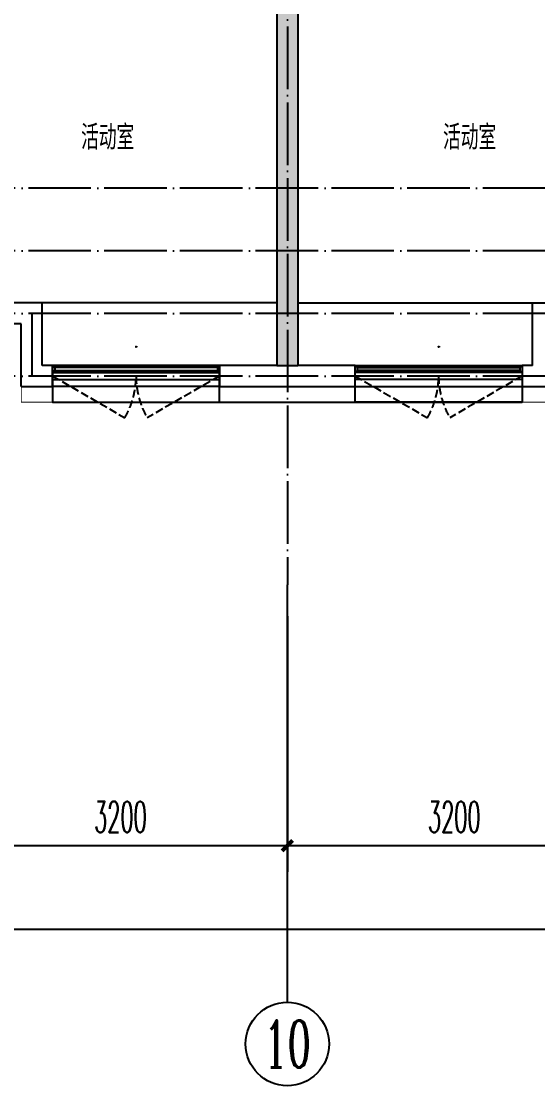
# Model space of a CAD drawing. Extents: x 27938 to 1507990, y 110129 to 923079.
# Drawn here: x 837867 to 842817, y 357024 to 367223 of the extents above; entities that cross this region are included whole.
import ezdxf
from ezdxf.enums import TextEntityAlignment as Align

# ---------------------------------------------------------------- set-up
doc = ezdxf.new("R2010")
doc.units = 0
doc.header["$LTSCALE"] = 1000
doc.header["$MEASUREMENT"] = 0
doc.linetypes.add('DASH', pattern=[0.35, 0.25, -0.1])
doc.linetypes.add('DOTE', pattern=[2.42, 2, -0.2, 0.02, -0.2])
for name, color, linetype in [('3-栏杆1', 135, 'Continuous'), ('3.5方案汇报，与郭总、侯月琴确定户型_t8$0$2020.03.04 -1安徽标准化洋房户型(UA）_t8_t8$0$看线', 154, 'Continuous'), ('AXIS', 3, 'Continuous'), ('AXIS_TEXT', 7, 'Continuous'), ('DOTE', 1, 'Continuous'), ('PUB_TEXT', 4, 'Continuous'), ('WALL', 9, 'Continuous'), ('WINDOW', 4, 'Continuous'), ('WINDOW_TEXT', 7, 'Continuous'), ('保温', 6, 'Continuous'), ('看线', 251, 'Continuous')]:
    doc.layers.add(name, color=color, linetype=linetype)
doc.styles.add('_TCH_AXIS', font='COMPLEX', dxfattribs={"bigfont": 'GBCBIG'})
doc.styles.add('_TCH_DIM_T3', font='SIMPLEX.shx', dxfattribs={"width": 0.494118, "bigfont": 'GBCBIG.shx'})
doc.styles.add('_TCH_WINDOW', font='SIMPLEX.shx', dxfattribs={"width": 0.7, "height": 3.5, "bigfont": 'GBCBIG.shx'})
doc.styles.add('COMPLEX', font='COMPLEX')
doc.styles.get("Standard").update_dxf_attribs({"font": 'gbenor.shx', "bigfont": 'gbcbig.shx'})
doc.dimstyles.new('_TCH_ARCH&&100', dxfattribs={"dimtxt": 297.5, "dimasz": 100, "dimexe": 250, "dimexo": 300, "dimgap": 126.25, "dimtad": 1, "dimdec": 0, "dimzin": 0, "dimdsep": 46, "dimtxsty": '_TCH_DIM_T3', "dimblk": 'ARCHTICK', "dimcen": 0.09, "dimclrt": 4, "dimazin": 2, "dimtfac": 1, "dimtdec": 0, "dimtix": 1, "dimtmove": 2, "dimatfit": 3, "dimfxl": 100, "dimtolj": 1, "dimtzin": 0, "dimarcsym": 0})

# ---------------------------------------------------------------- blocks, each defined once
blk = doc.blocks.new('GDGDGDSDA')
at = {"layer": 'DOTE', "color": 0, "linetype": 'DOTE', "ltscale": 0.3}
for p, q in [((431835, 366358), (431835, 359558)), ((471335, 363358), (417335, 363358)), ((471335, 362758), (417335, 362758)), ((471335, 362158), (417335, 362158)), ((429385, 362158), (429385, 361558)), ((471335, 361558), (417335, 361558))]:
    blk.add_line(p, q, dxfattribs=at)
blk = doc.blocks.new('GDFGDGRD')
at = {"layer": '保温', "linetype": 'Continuous', "ltscale": 10}
h = blk.add_hatch(dxfattribs=at)
h.set_pattern_fill('HEX', color=251, scale=10, angle=90, style=0)
h.set_pattern_definition([(90, (-70765.891, -152124.736), (-16.49778, 1e-15), [9.525, -19.05]), (210, (-70765.891, -152124.736), (8.24889, -14.2874966), [9.525, -19.05]), (150, (-70765.891, -152115.211), (-8.24889, -14.2874966), [9.525, -19.05])])
h.paths.add_polyline_path([(433017, 363924), (433217, 363924), (433217, 368524), (433017, 368524)])
at = {"layer": '保温', "color": 251, "linetype": 'ByBlock', "ltscale": 10}
blk.add_line((433017, 363924), (433217, 363924), dxfattribs=at)
blk = doc.blocks.new('ASDFSD')
at = {"layer": '3-栏杆1', "color": 5}
for p, q in [((681763, 334938), (681742, 334955)), ((681742, 334955), (681763, 334938)), ((683322, 334937), (681763, 334938)), ((681763, 334938), (681763, 334908)), ((683322, 334938), (683342, 334955)), ((683342, 334955), (683322, 334938)), ((683322, 334938), (683322, 334908)), ((681742, 334888), (681763, 334908)), ((681763, 334908), (683322, 334908)), ((683322, 334908), (683342, 334888)), ((683342, 334888), (683322, 334908))]:
    blk.add_line(p, q, dxfattribs=at)
blk = doc.blocks.new('_ArchTick')
at = {"color": 0, "linetype": 'ByBlock', "const_width": 0.4}
blk.add_lwpolyline([(-0.5, -0.5), (0.5, 0.5)], dxfattribs=at)
blk = doc.blocks.new('*D1107')
at = {"layer": 'AXIS', "color": 0, "lineweight": -2}
for p, q in [((837217, 361524), (837217, 359074)), ((840417, 361524), (840417, 359074)), ((837217, 359324), (840417, 359324))]:
    blk.add_line(p, q, dxfattribs=at)
at = {"layer": 'Defpoints', "color": 0}
for p in [(837217, 361824), (840417, 361824), (840417, 359324)]:
    blk.add_point(p, dxfattribs=at)
at = {"layer": 'AXIS', "color": 0, "lineweight": -2, "xscale": 100, "yscale": 100, "zscale": 100, "rotation": 180}
blk.add_blockref('_ArchTick', (837217, 359324), dxfattribs=at)
at = {"layer": 'AXIS', "color": 0, "lineweight": -2, "xscale": 100, "yscale": 100, "zscale": 100}
blk.add_blockref('_ArchTick', (840417, 359324), dxfattribs=at)
at = {"layer": 'AXIS', "color": 4, "insert": (838817, 359599), "char_height": 297.5, "attachment_point": 5, "style": '_TCH_DIM_T3'}
blk.add_mtext('\\A1;3200', dxfattribs=at)
blk = doc.blocks.new('*D1108')
at = {"layer": 'AXIS', "color": 0, "lineweight": -2}
for p, q in [((840417, 361524), (840417, 359074)), ((843617, 361524), (843617, 359074)), ((840417, 359324), (843617, 359324))]:
    blk.add_line(p, q, dxfattribs=at)
at = {"layer": 'Defpoints', "color": 0}
for p in [(840417, 361824), (843617, 361824), (843617, 359324)]:
    blk.add_point(p, dxfattribs=at)
at = {"layer": 'AXIS', "color": 0, "lineweight": -2, "xscale": 100, "yscale": 100, "zscale": 100, "rotation": 180}
blk.add_blockref('_ArchTick', (840417, 359324), dxfattribs=at)
at = {"layer": 'AXIS', "color": 0, "lineweight": -2, "xscale": 100, "yscale": 100, "zscale": 100}
blk.add_blockref('_ArchTick', (843617, 359324), dxfattribs=at)
at = {"layer": 'AXIS', "color": 4, "insert": (842017, 359599), "char_height": 297.5, "attachment_point": 5, "style": '_TCH_DIM_T3'}
blk.add_mtext('\\A1;3200', dxfattribs=at)
blk = doc.blocks.new('*D1111')
at = {"layer": 'AXIS', "color": 0, "lineweight": -2}
for p, q in [((827817, 361524), (827817, 358274)), ((878017, 361524), (878017, 358274)), ((827817, 358524), (878017, 358524))]:
    blk.add_line(p, q, dxfattribs=at)
at = {"layer": 'Defpoints', "color": 0}
for p in [(827817, 361824), (878017, 361824), (878017, 358524)]:
    blk.add_point(p, dxfattribs=at)
at = {"layer": 'AXIS', "color": 0, "lineweight": -2, "xscale": 100, "yscale": 100, "zscale": 100, "rotation": 180}
blk.add_blockref('_ArchTick', (827817, 358524), dxfattribs=at)
at = {"layer": 'AXIS', "color": 0, "lineweight": -2, "xscale": 100, "yscale": 100, "zscale": 100}
blk.add_blockref('_ArchTick', (878017, 358524), dxfattribs=at)
at = {"layer": 'AXIS', "color": 4, "insert": (852917, 358799), "char_height": 297.5, "attachment_point": 5, "style": '_TCH_DIM_T3'}
blk.add_mtext('\\A1;50200', dxfattribs=at)
blk = doc.blocks.new('_AXISO')
at = {"color": 0}
blk.add_circle((0, 0), 0.5, dxfattribs=at)
at = {"layer": 'AXIS_TEXT', "color": 0, "style": 'COMPLEX', "width": 1.041667}
blk.add_attdef('A', text='', height=0.56, dxfattribs=at).set_placement((-0.25, -0.28), (0.25, -0.28), align=Align.FIT)
blk = doc.blocks.new('$WINLIB2D$00000001')
at = {"color": 0}
for points in [[(-0.5, 0.5), (-0.5, -0.5)], [(-0.5, 0.5), (0.5, 0.5)], [(0.5, -0.5), (0.5, 0.5)], [(0.5, 0.1667), (-0.5, 0.1667)], [(0.5, -0.1667), (-0.5, -0.1667)], [(-0.5, -0.5), (0.5, -0.5)]]:
    blk.add_lwpolyline(points, dxfattribs=at)

msp = doc.modelspace()

# ---------------------------------------------------------------- linework, layer by layer
at = {"color": 8, "const_width": 8}
for points in [[(837866.6, 363723.7), (837866.6, 363573.7), (838166.6, 363573.7), (838166.6, 363723.7)], [(842966.6, 363723.7), (842966.6, 363573.7), (842666.6, 363573.7), (842666.6, 363723.7)]]:
    msp.add_lwpolyline(points, dxfattribs=at)
at = {"layer": '3.5方案汇报，与郭总、侯月琴确定户型_t8$0$2020.03.04 -1安徽标准化洋房户型(UA）_t8_t8$0$看线', "color": 8, "ltscale": 10}
for p, q in [((840316.6, 364523.7), (838066.6, 364523.7)), ((840516.6, 364523.7), (842766.6, 364523.7))]:
    msp.add_line(p, q, dxfattribs=at)
at = {"layer": 'AXIS', "color": 8}
msp.add_line((840416.6, 361823.7), (840416.6, 357823.7), dxfattribs=at)
at = {"layer": 'WALL', "color": 8}
for p, q in [((840316.6, 368523.7), (840316.6, 363923.7)), ((840516.6, 368523.7), (840516.6, 363923.7)), ((838066.6, 364523.7), (837316.6, 364523.7)), ((838066.6, 363923.7), (838066.6, 364523.7)), ((842766.6, 364523.7), (843516.6, 364523.7)), ((842766.6, 363923.7), (842766.6, 364523.7)), ((837866.6, 364323.7), (837216.6, 364323.7)), ((837866.6, 363723.7), (837866.6, 364323.7)), ((838166.6, 363923.7), (838066.6, 363923.7)), ((838166.6, 363723.7), (838166.6, 363923.7)), ((840316.6, 363923.7), (839766.6, 363923.7)), ((839766.6, 363923.7), (839766.6, 363723.7)), ((841066.6, 363923.7), (840516.6, 363923.7)), ((841066.6, 363723.7), (841066.6, 363923.7)), ((842766.6, 363923.7), (842666.6, 363923.7)), ((842666.6, 363923.7), (842666.6, 363723.7)), ((837866.6, 363723.7), (838166.6, 363723.7)), ((839766.6, 363723.7), (840416.6, 363723.7)), ((840416.6, 363723.7), (841066.6, 363723.7)), ((842666.6, 363723.7), (842966.6, 363723.7))]:
    msp.add_line(p, q, dxfattribs=at)
at = {"layer": 'WINDOW', "color": 8, "linetype": 'DASH', "ltscale": 0.3}
for points in [[(838166.6, 363823.7), (838859.4, 363423.7, 0.1316525), (838966.6, 363823.7)], [(839766.6, 363823.7), (839073.8, 363423.7, -0.1316525), (838966.6, 363823.7)], [(841066.6, 363823.7), (841759.4, 363423.7, 0.1316525), (841866.6, 363823.7)], [(842666.6, 363823.7), (841973.8, 363423.7, -0.1316525), (841866.6, 363823.7)]]:
    msp.add_lwpolyline(points, format="xyb", dxfattribs=at)
at = {"layer": '看线', "color": 8, "ltscale": 0.5}
for points in [[(838166.6, 363723.7), (838166.6, 363573.7), (839766.6, 363573.7), (839766.6, 363723.7)], [(842666.6, 363723.7), (842666.6, 363573.7), (841066.6, 363573.7), (841066.6, 363723.7)], [(838166.6, 363573.7), (842666.6, 363573.7)]]:
    msp.add_lwpolyline(points, dxfattribs=at)

# ---------------------------------------------------------------- block references
at = {"color": 8}
for name, p in [('GDFGDGRD', (407300, 0)), ('ASDFSD', (156424.3, 28968.4))]:
    msp.add_blockref(name, p, dxfattribs=at)
at = {"color": 8, "xscale": -1}
msp.add_blockref('ASDFSD', (1524408.9, 28968.4), dxfattribs=at)
at = {"layer": 'AXIS', "color": 8}
ref = msp.add_blockref('_AXISO', (840416.6, 357423.7), dxfattribs=dict(at, xscale=800, yscale=800, zscale=800))
ref.add_attrib('A', '10', dxfattribs={"layer": 'AXIS_TEXT', "color": 8, "ltscale": 0.5, "height": 452.55, "style": '_TCH_AXIS', "width": 0.724138}).set_placement((840190.3, 357197.4), (840642.8, 357197.4), align=Align.FIT)
at = {"layer": 'DOTE', "color": 169}
msp.add_blockref('GDGDGDSDA', (408581.8, 2265.4), dxfattribs=at)
at = {"layer": 'WINDOW', "color": 8}
ref = msp.add_blockref('$WINLIB2D$00000001', (838966.6, 363823.7), dxfattribs=dict(at, xscale=-1600, yscale=-200, zscale=-1600))
ref.add_attrib('A', 'TC1617', (838959.2, 364100.6), dxfattribs={"layer": 'WINDOW_TEXT', "color": 8, "ltscale": 0.5, "height": 5.95, "style": '_TCH_WINDOW', "width": 0.494118})
ref = msp.add_blockref('$WINLIB2D$00000001', (841866.6, 363823.7), dxfattribs=dict(at, xscale=1600, yscale=-200, zscale=1600))
ref.add_attrib('A', 'TC1617', (841859.2, 364100.6), dxfattribs={"layer": 'WINDOW_TEXT', "color": 8, "ltscale": 0.5, "height": 5.95, "style": '_TCH_WINDOW', "width": 0.494118})

# ---------------------------------------------------------------- texts
at = {"layer": 'PUB_TEXT', "color": 8}
for p in [(838439.8, 365992), (841908.6, 365992)]:
    msp.add_text('活动室', height=236.31, dxfattribs=at).set_placement(p)

# ---------------------------------------------------------------- dimensions: what is measured, and where the dimension line sits
at = {"layer": 'AXIS', "color": 8}
for p1, p2, distance, picture, middle in [((827816.6, 361823.7), (878016.6, 361823.7), -3300, '*D1111', (852916.6, 358798.7)), ((837216.6, 361823.7), (840416.6, 361823.7), -2500, '*D1107', (838816.6, 359598.7)), ((840416.6, 361823.7), (843616.6, 361823.7), -2500, '*D1108', (842016.6, 359598.7))]:
    dim = msp.add_aligned_dim(p1=p1, p2=p2, distance=distance, dimstyle='_TCH_ARCH&&100', dxfattribs=at)
    dim.commit()
    dim.dimension.update_dxf_attribs({"geometry": picture, "text_midpoint": middle})

doc.saveas('drawing.dxf')
